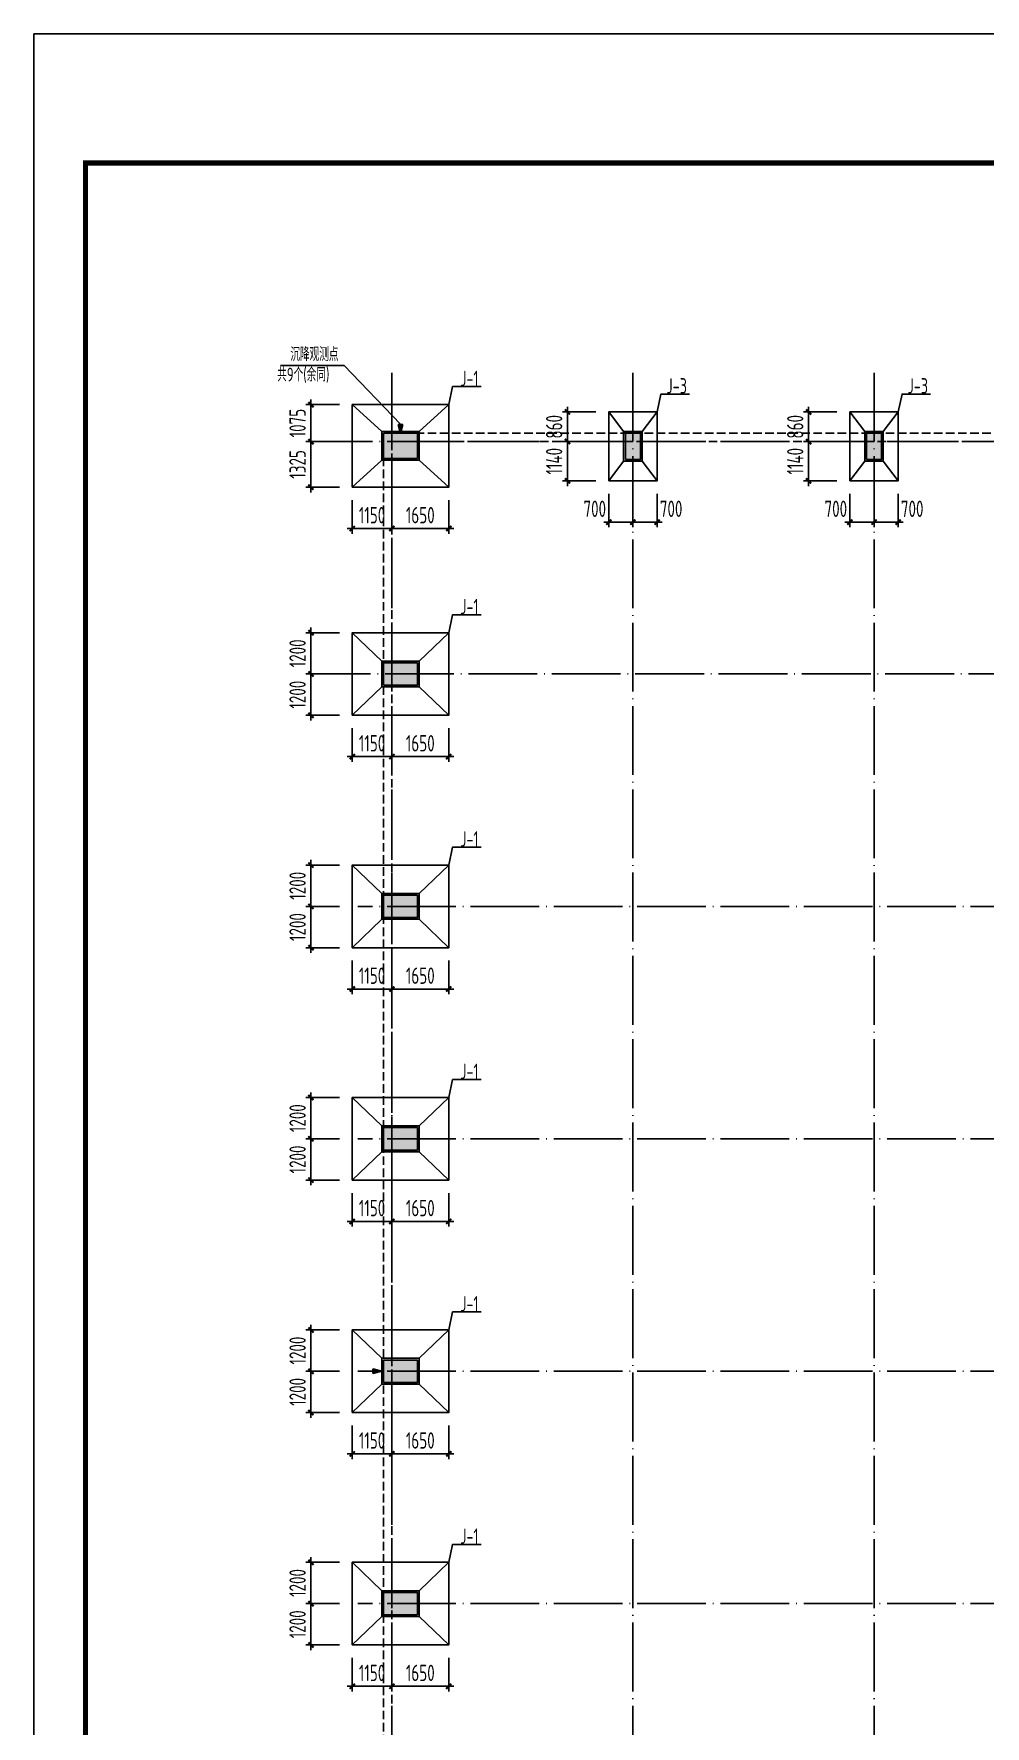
# Model space of a CAD drawing. Extents: x 2072855 to 2883818, y 17306032 to 17674225.
# Drawn here: x 2118888 to 2146511, y 17535996 to 17585146 of the extents above; entities that cross this region are included whole.
import ezdxf
from ezdxf.enums import TextEntityAlignment as Align

# ---------------------------------------------------------------- set-up
doc = ezdxf.new("R2010")
doc.units = 0
doc.header["$LTSCALE"] = 1000
doc.header["$MEASUREMENT"] = 0
for name, pattern in [('94', [0]), ('DASH', [0.35, 0.25, -0.1]), ('DOTE', [2.42, 2, -0.2, 0.02, -0.2])]:
    doc.linetypes.add(name, pattern=pattern)
doc.layers.get('Defpoints').update_dxf_attribs({"color": 250})
for name, color, linetype in [('1', 7, 'Continuous'), ('3', 3, 'Continuous'), ('3T_WOOD', 21, 'Continuous'), ('COLU', 253, 'Continuous'), ('COLU_DIM', 3, 'Continuous'), ('COLU_HATCH', 251, 'Continuous'), ('dim', 7, 'Continuous'), ('DOTE', 1, 'DOTE'), ('PUB_TEXT', 7, 'Continuous'), ('S_SURFACE', 6, 'Continuous'), ('THIN', 7, 'Continuous'), ('TK', 4, 'Continuous'), ('搅拌桩', 136, 'Continuous')]:
    doc.layers.add(name, color=color, linetype=linetype)
doc.styles.add('TSSD_Dimension', font='Tssdeng.shx', dxfattribs={"width": 0.7, "bigfont": 'hztxt.shx'})
doc.styles.add('TSSD_REIN', font='tssdeng.shx', dxfattribs={"width": 0.7, "bigfont": 'tssdchn.shx'})
doc.dimstyles.new('TSSD_150_150', dxfattribs={"dimtxt": 475, "dimasz": 150, "dimexe": 150, "dimexo": 375, "dimgap": 150, "dimtad": 1, "dimdec": 0, "dimzin": 0, "dimdsep": 46, "dimtxsty": 'TSSD_Dimension', "dimblk": 'ARCHTICK', "dimcen": 0, "dimdle": 150, "dimclrt": 7, "dimadec": 0, "dimazin": 0, "dimtfac": 1, "dimtdec": 0, "dimtix": 1, "dimtmove": 2, "dimatfit": 3, "dimfxl": 0, "dimtolj": 1, "dimtzin": 0, "dimarcsym": 0})

# ---------------------------------------------------------------- blocks, each defined once
blk = doc.blocks.new('_ArchTick')
at = {"color": 0, "linetype": 'ByBlock', "const_width": 0.4}
blk.add_lwpolyline([(-0.5, -0.5), (0.5, 0.5)], dxfattribs=at)
blk = doc.blocks.new('*D482')
at = {"layer": 'COLU_DIM', "color": 0, "lineweight": -2}
for p, q in [((2129284, 17571604), (2129284, 17570629)), ((2130934, 17571604), (2130934, 17570629)), ((2131084, 17570779), (2129134, 17570779))]:
    blk.add_line(p, q, dxfattribs=at)
at = {"layer": 'Defpoints', "color": 0}
for p in [(2129284, 17571979), (2130934, 17571979), (2129284, 17570779)]:
    blk.add_point(p, dxfattribs=at)
at = {"layer": 'COLU_DIM', "color": 0, "lineweight": -2, "xscale": 150, "yscale": 150, "zscale": 150, "rotation": 180}
blk.add_blockref('_ArchTick', (2129284, 17570779), dxfattribs=at)
at = {"layer": 'COLU_DIM', "color": 0, "lineweight": -2, "xscale": 150, "yscale": 150, "zscale": 150}
blk.add_blockref('_ArchTick', (2130934, 17570779), dxfattribs=at)
at = {"layer": 'COLU_DIM', "color": 7, "insert": (2130109, 17571167), "char_height": 475, "attachment_point": 5, "style": 'TSSD_Dimension'}
blk.add_mtext('\\A1;1650', dxfattribs=at)
blk = doc.blocks.new('*D483')
at = {"layer": 'COLU_DIM', "color": 0, "lineweight": -2}
for p, q in [((2128134, 17571604), (2128134, 17570629)), ((2129284, 17571604), (2129284, 17570629)), ((2128134, 17570779), (2127984, 17570779)), ((2129284, 17570779), (2128134, 17570779)), ((2129284, 17570779), (2129434, 17570779))]:
    blk.add_line(p, q, dxfattribs=at)
at = {"layer": 'Defpoints', "color": 0}
for p in [(2128134, 17571979), (2129284, 17571979), (2128134, 17570779)]:
    blk.add_point(p, dxfattribs=at)
at = {"layer": 'COLU_DIM', "color": 0, "lineweight": -2, "xscale": 150, "yscale": 150, "zscale": 150}
blk.add_blockref('_ArchTick', (2128134, 17570779), dxfattribs=at)
at = {"layer": 'COLU_DIM', "color": 0, "lineweight": -2, "xscale": 150, "yscale": 150, "zscale": 150, "rotation": 180}
blk.add_blockref('_ArchTick', (2129284, 17570779), dxfattribs=at)
at = {"layer": 'COLU_DIM', "color": 7, "insert": (2128709, 17571167), "char_height": 475, "attachment_point": 5, "style": 'TSSD_Dimension'}
blk.add_mtext('\\A1;1150', dxfattribs=at)
blk = doc.blocks.new('*D484')
at = {"layer": 'COLU_DIM', "color": 0, "lineweight": -2}
for p, q in [((2126934, 17571829), (2126934, 17573454)), ((2127759, 17573304), (2126784, 17573304)), ((2127759, 17571979), (2126784, 17571979))]:
    blk.add_line(p, q, dxfattribs=at)
at = {"layer": 'Defpoints', "color": 0}
for p in [(2126934, 17573304), (2128134, 17573304), (2128134, 17571979)]:
    blk.add_point(p, dxfattribs=at)
at = {"layer": 'COLU_DIM', "color": 0, "lineweight": -2, "xscale": 150, "yscale": 150, "zscale": 150}
for p, rotation in [((2126934, 17573304), 90), ((2126934, 17571979), 270)]:
    blk.add_blockref('_ArchTick', p, dxfattribs=dict(at, rotation=rotation))
at = {"layer": 'COLU_DIM', "color": 7, "insert": (2126546, 17572642), "char_height": 475, "attachment_point": 5, "rotation": 90, "style": 'TSSD_Dimension'}
blk.add_mtext('\\A1;1325', dxfattribs=at)
blk = doc.blocks.new('*D485')
at = {"layer": 'COLU_DIM', "color": 0, "lineweight": -2}
for p, q in [((2127759, 17574379), (2126784, 17574379)), ((2126934, 17574379), (2126934, 17574529)), ((2126934, 17573304), (2126934, 17574379)), ((2127759, 17573304), (2126784, 17573304)), ((2126934, 17573304), (2126934, 17573154))]:
    blk.add_line(p, q, dxfattribs=at)
at = {"layer": 'Defpoints', "color": 0}
for p in [(2126934, 17574379), (2128134, 17574379), (2128134, 17573304)]:
    blk.add_point(p, dxfattribs=at)
at = {"layer": 'COLU_DIM', "color": 0, "lineweight": -2, "xscale": 150, "yscale": 150, "zscale": 150}
for p, rotation in [((2126934, 17574379), 270), ((2126934, 17573304), 90)]:
    blk.add_blockref('_ArchTick', p, dxfattribs=dict(at, rotation=rotation))
at = {"layer": 'COLU_DIM', "color": 7, "insert": (2126546, 17573842), "char_height": 475, "attachment_point": 5, "rotation": 90, "style": 'TSSD_Dimension'}
blk.add_mtext('\\A1;1075', dxfattribs=at)
blk = doc.blocks.new('*D486')
at = {"layer": 'COLU_DIM', "color": 0, "lineweight": -2}
for p, q in [((2129284, 17564979), (2129284, 17564004)), ((2130934, 17564979), (2130934, 17564004)), ((2131084, 17564154), (2129134, 17564154))]:
    blk.add_line(p, q, dxfattribs=at)
at = {"layer": 'Defpoints', "color": 0}
for p in [(2129284, 17565354), (2130934, 17565354), (2129284, 17564154)]:
    blk.add_point(p, dxfattribs=at)
at = {"layer": 'COLU_DIM', "color": 0, "lineweight": -2, "xscale": 150, "yscale": 150, "zscale": 150, "rotation": 180}
blk.add_blockref('_ArchTick', (2129284, 17564154), dxfattribs=at)
at = {"layer": 'COLU_DIM', "color": 0, "lineweight": -2, "xscale": 150, "yscale": 150, "zscale": 150}
blk.add_blockref('_ArchTick', (2130934, 17564154), dxfattribs=at)
at = {"layer": 'COLU_DIM', "color": 7, "insert": (2130109, 17564542), "char_height": 475, "attachment_point": 5, "style": 'TSSD_Dimension'}
blk.add_mtext('\\A1;1650', dxfattribs=at)
blk = doc.blocks.new('*D487')
at = {"layer": 'COLU_DIM', "color": 0, "lineweight": -2}
for p, q in [((2128134, 17564979), (2128134, 17564004)), ((2129284, 17564979), (2129284, 17564004)), ((2128134, 17564154), (2127984, 17564154)), ((2129284, 17564154), (2128134, 17564154)), ((2129284, 17564154), (2129434, 17564154))]:
    blk.add_line(p, q, dxfattribs=at)
at = {"layer": 'Defpoints', "color": 0}
for p in [(2128134, 17565354), (2129284, 17565354), (2128134, 17564154)]:
    blk.add_point(p, dxfattribs=at)
at = {"layer": 'COLU_DIM', "color": 0, "lineweight": -2, "xscale": 150, "yscale": 150, "zscale": 150}
blk.add_blockref('_ArchTick', (2128134, 17564154), dxfattribs=at)
at = {"layer": 'COLU_DIM', "color": 0, "lineweight": -2, "xscale": 150, "yscale": 150, "zscale": 150, "rotation": 180}
blk.add_blockref('_ArchTick', (2129284, 17564154), dxfattribs=at)
at = {"layer": 'COLU_DIM', "color": 7, "insert": (2128709, 17564542), "char_height": 475, "attachment_point": 5, "style": 'TSSD_Dimension'}
blk.add_mtext('\\A1;1150', dxfattribs=at)
blk = doc.blocks.new('*D488')
at = {"layer": 'COLU_DIM', "color": 0, "lineweight": -2}
for p, q in [((2127759, 17566554), (2126784, 17566554)), ((2126934, 17565204), (2126934, 17566704)), ((2127759, 17565354), (2126784, 17565354))]:
    blk.add_line(p, q, dxfattribs=at)
at = {"layer": 'Defpoints', "color": 0}
for p in [(2126934, 17566554), (2128134, 17566554), (2128134, 17565354)]:
    blk.add_point(p, dxfattribs=at)
at = {"layer": 'COLU_DIM', "color": 0, "lineweight": -2, "xscale": 150, "yscale": 150, "zscale": 150}
for p, rotation in [((2126934, 17566554), 90), ((2126934, 17565354), 270)]:
    blk.add_blockref('_ArchTick', p, dxfattribs=dict(at, rotation=rotation))
at = {"layer": 'COLU_DIM', "color": 7, "insert": (2126546, 17565954), "char_height": 475, "attachment_point": 5, "rotation": 90, "style": 'TSSD_Dimension'}
blk.add_mtext('\\A1;1200', dxfattribs=at)
blk = doc.blocks.new('*D489')
at = {"layer": 'COLU_DIM', "color": 0, "lineweight": -2}
for p, q in [((2127759, 17567754), (2126784, 17567754)), ((2126934, 17566404), (2126934, 17567904)), ((2127759, 17566554), (2126784, 17566554))]:
    blk.add_line(p, q, dxfattribs=at)
at = {"layer": 'Defpoints', "color": 0}
for p in [(2126934, 17567754), (2128134, 17567754), (2128134, 17566554)]:
    blk.add_point(p, dxfattribs=at)
at = {"layer": 'COLU_DIM', "color": 0, "lineweight": -2, "xscale": 150, "yscale": 150, "zscale": 150}
for p, rotation in [((2126934, 17567754), 90), ((2126934, 17566554), 270)]:
    blk.add_blockref('_ArchTick', p, dxfattribs=dict(at, rotation=rotation))
at = {"layer": 'COLU_DIM', "color": 7, "insert": (2126546, 17567154), "char_height": 475, "attachment_point": 5, "rotation": 90, "style": 'TSSD_Dimension'}
blk.add_mtext('\\A1;1200', dxfattribs=at)
blk = doc.blocks.new('*D490')
at = {"layer": 'COLU_DIM', "color": 0, "lineweight": -2}
for p, q in [((2136284, 17571789), (2136284, 17570814)), ((2136984, 17571789), (2136984, 17570814)), ((2137134, 17570964), (2136134, 17570964))]:
    blk.add_line(p, q, dxfattribs=at)
at = {"layer": 'Defpoints', "color": 0}
for p in [(2136284, 17572164), (2136984, 17572164), (2136284, 17570964)]:
    blk.add_point(p, dxfattribs=at)
at = {"layer": 'COLU_DIM', "color": 0, "lineweight": -2, "xscale": 150, "yscale": 150, "zscale": 150, "rotation": 180}
blk.add_blockref('_ArchTick', (2136284, 17570964), dxfattribs=at)
at = {"layer": 'COLU_DIM', "color": 0, "lineweight": -2, "xscale": 150, "yscale": 150, "zscale": 150}
blk.add_blockref('_ArchTick', (2136984, 17570964), dxfattribs=at)
at = {"layer": 'COLU_DIM', "color": 7, "insert": (2137392, 17571352), "char_height": 475, "attachment_point": 5, "style": 'TSSD_Dimension'}
blk.add_mtext('\\A1;700', dxfattribs=at)
blk = doc.blocks.new('*D491')
at = {"layer": 'COLU_DIM', "color": 0, "lineweight": -2}
for p, q in [((2135584, 17571789), (2135584, 17570814)), ((2136284, 17571789), (2136284, 17570814)), ((2136434, 17570964), (2135434, 17570964))]:
    blk.add_line(p, q, dxfattribs=at)
at = {"layer": 'Defpoints', "color": 0}
for p in [(2135584, 17572164), (2136284, 17572164), (2135584, 17570964)]:
    blk.add_point(p, dxfattribs=at)
at = {"layer": 'COLU_DIM', "color": 0, "lineweight": -2, "xscale": 150, "yscale": 150, "zscale": 150, "rotation": 180}
blk.add_blockref('_ArchTick', (2135584, 17570964), dxfattribs=at)
at = {"layer": 'COLU_DIM', "color": 0, "lineweight": -2, "xscale": 150, "yscale": 150, "zscale": 150}
blk.add_blockref('_ArchTick', (2136284, 17570964), dxfattribs=at)
at = {"layer": 'COLU_DIM', "color": 7, "insert": (2135175, 17571352), "char_height": 475, "attachment_point": 5, "style": 'TSSD_Dimension'}
blk.add_mtext('\\A1;700', dxfattribs=at)
blk = doc.blocks.new('*D492')
at = {"layer": 'COLU_DIM', "color": 0, "lineweight": -2}
for p, q in [((2134384, 17573304), (2134384, 17573454)), ((2135209, 17573304), (2134234, 17573304)), ((2134384, 17572164), (2134384, 17573304)), ((2135209, 17572164), (2134234, 17572164)), ((2134384, 17572164), (2134384, 17572014))]:
    blk.add_line(p, q, dxfattribs=at)
at = {"layer": 'Defpoints', "color": 0}
for p in [(2134384, 17573304), (2135584, 17573304), (2135584, 17572164)]:
    blk.add_point(p, dxfattribs=at)
at = {"layer": 'COLU_DIM', "color": 0, "lineweight": -2, "xscale": 150, "yscale": 150, "zscale": 150}
for p, rotation in [((2134384, 17573304), 270), ((2134384, 17572164), 90)]:
    blk.add_blockref('_ArchTick', p, dxfattribs=dict(at, rotation=rotation))
at = {"layer": 'COLU_DIM', "color": 7, "insert": (2133996, 17572734), "char_height": 475, "attachment_point": 5, "rotation": 90, "style": 'TSSD_Dimension'}
blk.add_mtext('\\A1;1140', dxfattribs=at)
blk = doc.blocks.new('*D493')
at = {"layer": 'COLU_DIM', "color": 0, "lineweight": -2}
for p, q in [((2135209, 17574164), (2134234, 17574164)), ((2134384, 17574164), (2134384, 17574314)), ((2134384, 17573304), (2134384, 17574164)), ((2135209, 17573304), (2134234, 17573304)), ((2134384, 17573304), (2134384, 17573154))]:
    blk.add_line(p, q, dxfattribs=at)
at = {"layer": 'Defpoints', "color": 0}
for p in [(2134384, 17574164), (2135584, 17574164), (2135584, 17573304)]:
    blk.add_point(p, dxfattribs=at)
at = {"layer": 'COLU_DIM', "color": 0, "lineweight": -2, "xscale": 150, "yscale": 150, "zscale": 150}
for p, rotation in [((2134384, 17574164), 270), ((2134384, 17573304), 90)]:
    blk.add_blockref('_ArchTick', p, dxfattribs=dict(at, rotation=rotation))
at = {"layer": 'COLU_DIM', "color": 7, "insert": (2133996, 17573734), "char_height": 475, "attachment_point": 5, "rotation": 90, "style": 'TSSD_Dimension'}
blk.add_mtext('\\A1;860', dxfattribs=at)
blk = doc.blocks.new('*D494')
at = {"layer": 'COLU_DIM', "color": 0, "lineweight": -2}
for p, q in [((2143284, 17571789), (2143284, 17570814)), ((2143984, 17571789), (2143984, 17570814)), ((2144134, 17570964), (2143134, 17570964))]:
    blk.add_line(p, q, dxfattribs=at)
at = {"layer": 'Defpoints', "color": 0}
for p in [(2143284, 17572164), (2143984, 17572164), (2143284, 17570964)]:
    blk.add_point(p, dxfattribs=at)
at = {"layer": 'COLU_DIM', "color": 0, "lineweight": -2, "xscale": 150, "yscale": 150, "zscale": 150, "rotation": 180}
blk.add_blockref('_ArchTick', (2143284, 17570964), dxfattribs=at)
at = {"layer": 'COLU_DIM', "color": 0, "lineweight": -2, "xscale": 150, "yscale": 150, "zscale": 150}
blk.add_blockref('_ArchTick', (2143984, 17570964), dxfattribs=at)
at = {"layer": 'COLU_DIM', "color": 7, "insert": (2144392, 17571352), "char_height": 475, "attachment_point": 5, "style": 'TSSD_Dimension'}
blk.add_mtext('\\A1;700', dxfattribs=at)
blk = doc.blocks.new('*D495')
at = {"layer": 'COLU_DIM', "color": 0, "lineweight": -2}
for p, q in [((2142584, 17571789), (2142584, 17570814)), ((2143284, 17571789), (2143284, 17570814)), ((2143434, 17570964), (2142434, 17570964))]:
    blk.add_line(p, q, dxfattribs=at)
at = {"layer": 'Defpoints', "color": 0}
for p in [(2142584, 17572164), (2143284, 17572164), (2142584, 17570964)]:
    blk.add_point(p, dxfattribs=at)
at = {"layer": 'COLU_DIM', "color": 0, "lineweight": -2, "xscale": 150, "yscale": 150, "zscale": 150, "rotation": 180}
blk.add_blockref('_ArchTick', (2142584, 17570964), dxfattribs=at)
at = {"layer": 'COLU_DIM', "color": 0, "lineweight": -2, "xscale": 150, "yscale": 150, "zscale": 150}
blk.add_blockref('_ArchTick', (2143284, 17570964), dxfattribs=at)
at = {"layer": 'COLU_DIM', "color": 7, "insert": (2142175, 17571352), "char_height": 475, "attachment_point": 5, "style": 'TSSD_Dimension'}
blk.add_mtext('\\A1;700', dxfattribs=at)
blk = doc.blocks.new('*D496')
at = {"layer": 'COLU_DIM', "color": 0, "lineweight": -2}
for p, q in [((2141384, 17573304), (2141384, 17573454)), ((2142209, 17573304), (2141234, 17573304)), ((2141384, 17572164), (2141384, 17573304)), ((2142209, 17572164), (2141234, 17572164)), ((2141384, 17572164), (2141384, 17572014))]:
    blk.add_line(p, q, dxfattribs=at)
at = {"layer": 'Defpoints', "color": 0}
for p in [(2141384, 17573304), (2142584, 17573304), (2142584, 17572164)]:
    blk.add_point(p, dxfattribs=at)
at = {"layer": 'COLU_DIM', "color": 0, "lineweight": -2, "xscale": 150, "yscale": 150, "zscale": 150}
for p, rotation in [((2141384, 17573304), 270), ((2141384, 17572164), 90)]:
    blk.add_blockref('_ArchTick', p, dxfattribs=dict(at, rotation=rotation))
at = {"layer": 'COLU_DIM', "color": 7, "insert": (2140996, 17572734), "char_height": 475, "attachment_point": 5, "rotation": 90, "style": 'TSSD_Dimension'}
blk.add_mtext('\\A1;1140', dxfattribs=at)
blk = doc.blocks.new('*D497')
at = {"layer": 'COLU_DIM', "color": 0, "lineweight": -2}
for p, q in [((2142209, 17574164), (2141234, 17574164)), ((2141384, 17574164), (2141384, 17574314)), ((2141384, 17573304), (2141384, 17574164)), ((2142209, 17573304), (2141234, 17573304)), ((2141384, 17573304), (2141384, 17573154))]:
    blk.add_line(p, q, dxfattribs=at)
at = {"layer": 'Defpoints', "color": 0}
for p in [(2141384, 17574164), (2142584, 17574164), (2142584, 17573304)]:
    blk.add_point(p, dxfattribs=at)
at = {"layer": 'COLU_DIM', "color": 0, "lineweight": -2, "xscale": 150, "yscale": 150, "zscale": 150}
for p, rotation in [((2141384, 17574164), 270), ((2141384, 17573304), 90)]:
    blk.add_blockref('_ArchTick', p, dxfattribs=dict(at, rotation=rotation))
at = {"layer": 'COLU_DIM', "color": 7, "insert": (2140996, 17573734), "char_height": 475, "attachment_point": 5, "rotation": 90, "style": 'TSSD_Dimension'}
blk.add_mtext('\\A1;860', dxfattribs=at)
blk = doc.blocks.new('*D522')
at = {"layer": 'COLU_DIM', "color": 0, "lineweight": -2}
for p, q in [((2129284, 17558229), (2129284, 17557254)), ((2130934, 17558229), (2130934, 17557254)), ((2131084, 17557404), (2129134, 17557404))]:
    blk.add_line(p, q, dxfattribs=at)
at = {"layer": 'Defpoints', "color": 0}
for p in [(2129284, 17558604), (2130934, 17558604), (2129284, 17557404)]:
    blk.add_point(p, dxfattribs=at)
at = {"layer": 'COLU_DIM', "color": 0, "lineweight": -2, "xscale": 150, "yscale": 150, "zscale": 150, "rotation": 180}
blk.add_blockref('_ArchTick', (2129284, 17557404), dxfattribs=at)
at = {"layer": 'COLU_DIM', "color": 0, "lineweight": -2, "xscale": 150, "yscale": 150, "zscale": 150}
blk.add_blockref('_ArchTick', (2130934, 17557404), dxfattribs=at)
at = {"layer": 'COLU_DIM', "color": 7, "insert": (2130109, 17557792), "char_height": 475, "attachment_point": 5, "style": 'TSSD_Dimension'}
blk.add_mtext('\\A1;1650', dxfattribs=at)
blk = doc.blocks.new('*D523')
at = {"layer": 'COLU_DIM', "color": 0, "lineweight": -2}
for p, q in [((2128134, 17558229), (2128134, 17557254)), ((2129284, 17558229), (2129284, 17557254)), ((2128134, 17557404), (2127984, 17557404)), ((2129284, 17557404), (2128134, 17557404)), ((2129284, 17557404), (2129434, 17557404))]:
    blk.add_line(p, q, dxfattribs=at)
at = {"layer": 'Defpoints', "color": 0}
for p in [(2128134, 17558604), (2129284, 17558604), (2128134, 17557404)]:
    blk.add_point(p, dxfattribs=at)
at = {"layer": 'COLU_DIM', "color": 0, "lineweight": -2, "xscale": 150, "yscale": 150, "zscale": 150}
blk.add_blockref('_ArchTick', (2128134, 17557404), dxfattribs=at)
at = {"layer": 'COLU_DIM', "color": 0, "lineweight": -2, "xscale": 150, "yscale": 150, "zscale": 150, "rotation": 180}
blk.add_blockref('_ArchTick', (2129284, 17557404), dxfattribs=at)
at = {"layer": 'COLU_DIM', "color": 7, "insert": (2128709, 17557792), "char_height": 475, "attachment_point": 5, "style": 'TSSD_Dimension'}
blk.add_mtext('\\A1;1150', dxfattribs=at)
blk = doc.blocks.new('*D532')
at = {"layer": 'COLU_DIM', "color": 0, "lineweight": -2}
for p, q in [((2127759, 17559804), (2126784, 17559804)), ((2126934, 17558454), (2126934, 17559954)), ((2127759, 17558604), (2126784, 17558604))]:
    blk.add_line(p, q, dxfattribs=at)
at = {"layer": 'Defpoints', "color": 0}
for p in [(2126934, 17559804), (2128134, 17559804), (2128134, 17558604)]:
    blk.add_point(p, dxfattribs=at)
at = {"layer": 'COLU_DIM', "color": 0, "lineweight": -2, "xscale": 150, "yscale": 150, "zscale": 150}
for p, rotation in [((2126934, 17559804), 90), ((2126934, 17558604), 270)]:
    blk.add_blockref('_ArchTick', p, dxfattribs=dict(at, rotation=rotation))
at = {"layer": 'COLU_DIM', "color": 7, "insert": (2126546, 17559204), "char_height": 475, "attachment_point": 5, "rotation": 90, "style": 'TSSD_Dimension'}
blk.add_mtext('\\A1;1200', dxfattribs=at)
blk = doc.blocks.new('*D533')
at = {"layer": 'COLU_DIM', "color": 0, "lineweight": -2}
for p, q in [((2126934, 17559654), (2126934, 17561154)), ((2127759, 17561004), (2126784, 17561004)), ((2127759, 17559804), (2126784, 17559804))]:
    blk.add_line(p, q, dxfattribs=at)
at = {"layer": 'Defpoints', "color": 0}
for p in [(2126934, 17561004), (2128134, 17561004), (2128134, 17559804)]:
    blk.add_point(p, dxfattribs=at)
at = {"layer": 'COLU_DIM', "color": 0, "lineweight": -2, "xscale": 150, "yscale": 150, "zscale": 150}
for p, rotation in [((2126934, 17561004), 90), ((2126934, 17559804), 270)]:
    blk.add_blockref('_ArchTick', p, dxfattribs=dict(at, rotation=rotation))
at = {"layer": 'COLU_DIM', "color": 7, "insert": (2126546, 17560404), "char_height": 475, "attachment_point": 5, "rotation": 90, "style": 'TSSD_Dimension'}
blk.add_mtext('\\A1;1200', dxfattribs=at)
blk = doc.blocks.new('*D534')
at = {"layer": 'COLU_DIM', "color": 0, "lineweight": -2}
for p, q in [((2129284, 17551479), (2129284, 17550504)), ((2130934, 17551479), (2130934, 17550504)), ((2131084, 17550654), (2129134, 17550654))]:
    blk.add_line(p, q, dxfattribs=at)
at = {"layer": 'Defpoints', "color": 0}
for p in [(2129284, 17551854), (2130934, 17551854), (2129284, 17550654)]:
    blk.add_point(p, dxfattribs=at)
at = {"layer": 'COLU_DIM', "color": 0, "lineweight": -2, "xscale": 150, "yscale": 150, "zscale": 150, "rotation": 180}
blk.add_blockref('_ArchTick', (2129284, 17550654), dxfattribs=at)
at = {"layer": 'COLU_DIM', "color": 0, "lineweight": -2, "xscale": 150, "yscale": 150, "zscale": 150}
blk.add_blockref('_ArchTick', (2130934, 17550654), dxfattribs=at)
at = {"layer": 'COLU_DIM', "color": 7, "insert": (2130109, 17551042), "char_height": 475, "attachment_point": 5, "style": 'TSSD_Dimension'}
blk.add_mtext('\\A1;1650', dxfattribs=at)
blk = doc.blocks.new('*D535')
at = {"layer": 'COLU_DIM', "color": 0, "lineweight": -2}
for p, q in [((2128134, 17551479), (2128134, 17550504)), ((2129284, 17551479), (2129284, 17550504)), ((2128134, 17550654), (2127984, 17550654)), ((2129284, 17550654), (2128134, 17550654)), ((2129284, 17550654), (2129434, 17550654))]:
    blk.add_line(p, q, dxfattribs=at)
at = {"layer": 'Defpoints', "color": 0}
for p in [(2128134, 17551854), (2129284, 17551854), (2128134, 17550654)]:
    blk.add_point(p, dxfattribs=at)
at = {"layer": 'COLU_DIM', "color": 0, "lineweight": -2, "xscale": 150, "yscale": 150, "zscale": 150}
blk.add_blockref('_ArchTick', (2128134, 17550654), dxfattribs=at)
at = {"layer": 'COLU_DIM', "color": 0, "lineweight": -2, "xscale": 150, "yscale": 150, "zscale": 150, "rotation": 180}
blk.add_blockref('_ArchTick', (2129284, 17550654), dxfattribs=at)
at = {"layer": 'COLU_DIM', "color": 7, "insert": (2128709, 17551042), "char_height": 475, "attachment_point": 5, "style": 'TSSD_Dimension'}
blk.add_mtext('\\A1;1150', dxfattribs=at)
blk = doc.blocks.new('*D544')
at = {"layer": 'COLU_DIM', "color": 0, "lineweight": -2}
for p, q in [((2127759, 17553054), (2126784, 17553054)), ((2126934, 17551704), (2126934, 17553204)), ((2127759, 17551854), (2126784, 17551854))]:
    blk.add_line(p, q, dxfattribs=at)
at = {"layer": 'Defpoints', "color": 0}
for p in [(2126934, 17553054), (2128134, 17553054), (2128134, 17551854)]:
    blk.add_point(p, dxfattribs=at)
at = {"layer": 'COLU_DIM', "color": 0, "lineweight": -2, "xscale": 150, "yscale": 150, "zscale": 150}
for p, rotation in [((2126934, 17553054), 90), ((2126934, 17551854), 270)]:
    blk.add_blockref('_ArchTick', p, dxfattribs=dict(at, rotation=rotation))
at = {"layer": 'COLU_DIM', "color": 7, "insert": (2126546, 17552454), "char_height": 475, "attachment_point": 5, "rotation": 90, "style": 'TSSD_Dimension'}
blk.add_mtext('\\A1;1200', dxfattribs=at)
blk = doc.blocks.new('*D545')
at = {"layer": 'COLU_DIM', "color": 0, "lineweight": -2}
for p, q in [((2127759, 17554254), (2126784, 17554254)), ((2126934, 17552904), (2126934, 17554404)), ((2127759, 17553054), (2126784, 17553054))]:
    blk.add_line(p, q, dxfattribs=at)
at = {"layer": 'Defpoints', "color": 0}
for p in [(2126934, 17554254), (2128134, 17554254), (2128134, 17553054)]:
    blk.add_point(p, dxfattribs=at)
at = {"layer": 'COLU_DIM', "color": 0, "lineweight": -2, "xscale": 150, "yscale": 150, "zscale": 150}
for p, rotation in [((2126934, 17554254), 90), ((2126934, 17553054), 270)]:
    blk.add_blockref('_ArchTick', p, dxfattribs=dict(at, rotation=rotation))
at = {"layer": 'COLU_DIM', "color": 7, "insert": (2126546, 17553654), "char_height": 475, "attachment_point": 5, "rotation": 90, "style": 'TSSD_Dimension'}
blk.add_mtext('\\A1;1200', dxfattribs=at)
blk = doc.blocks.new('*D546')
at = {"layer": 'COLU_DIM', "color": 0, "lineweight": -2}
for p, q in [((2129284, 17544729), (2129284, 17543754)), ((2130934, 17544729), (2130934, 17543754)), ((2131084, 17543904), (2129134, 17543904))]:
    blk.add_line(p, q, dxfattribs=at)
at = {"layer": 'Defpoints', "color": 0}
for p in [(2129284, 17545104), (2130934, 17545104), (2129284, 17543904)]:
    blk.add_point(p, dxfattribs=at)
at = {"layer": 'COLU_DIM', "color": 0, "lineweight": -2, "xscale": 150, "yscale": 150, "zscale": 150, "rotation": 180}
blk.add_blockref('_ArchTick', (2129284, 17543904), dxfattribs=at)
at = {"layer": 'COLU_DIM', "color": 0, "lineweight": -2, "xscale": 150, "yscale": 150, "zscale": 150}
blk.add_blockref('_ArchTick', (2130934, 17543904), dxfattribs=at)
at = {"layer": 'COLU_DIM', "color": 7, "insert": (2130109, 17544292), "char_height": 475, "attachment_point": 5, "style": 'TSSD_Dimension'}
blk.add_mtext('\\A1;1650', dxfattribs=at)
blk = doc.blocks.new('*D547')
at = {"layer": 'COLU_DIM', "color": 0, "lineweight": -2}
for p, q in [((2128134, 17544729), (2128134, 17543754)), ((2129284, 17544729), (2129284, 17543754)), ((2128134, 17543904), (2127984, 17543904)), ((2129284, 17543904), (2128134, 17543904)), ((2129284, 17543904), (2129434, 17543904))]:
    blk.add_line(p, q, dxfattribs=at)
at = {"layer": 'Defpoints', "color": 0}
for p in [(2128134, 17545104), (2129284, 17545104), (2128134, 17543904)]:
    blk.add_point(p, dxfattribs=at)
at = {"layer": 'COLU_DIM', "color": 0, "lineweight": -2, "xscale": 150, "yscale": 150, "zscale": 150}
blk.add_blockref('_ArchTick', (2128134, 17543904), dxfattribs=at)
at = {"layer": 'COLU_DIM', "color": 0, "lineweight": -2, "xscale": 150, "yscale": 150, "zscale": 150, "rotation": 180}
blk.add_blockref('_ArchTick', (2129284, 17543904), dxfattribs=at)
at = {"layer": 'COLU_DIM', "color": 7, "insert": (2128709, 17544292), "char_height": 475, "attachment_point": 5, "style": 'TSSD_Dimension'}
blk.add_mtext('\\A1;1150', dxfattribs=at)
blk = doc.blocks.new('*D556')
at = {"layer": 'COLU_DIM', "color": 0, "lineweight": -2}
for p, q in [((2126934, 17544954), (2126934, 17546454)), ((2127759, 17546304), (2126784, 17546304)), ((2127759, 17545104), (2126784, 17545104))]:
    blk.add_line(p, q, dxfattribs=at)
at = {"layer": 'Defpoints', "color": 0}
for p in [(2126934, 17546304), (2128134, 17546304), (2128134, 17545104)]:
    blk.add_point(p, dxfattribs=at)
at = {"layer": 'COLU_DIM', "color": 0, "lineweight": -2, "xscale": 150, "yscale": 150, "zscale": 150}
for p, rotation in [((2126934, 17546304), 90), ((2126934, 17545104), 270)]:
    blk.add_blockref('_ArchTick', p, dxfattribs=dict(at, rotation=rotation))
at = {"layer": 'COLU_DIM', "color": 7, "insert": (2126546, 17545704), "char_height": 475, "attachment_point": 5, "rotation": 90, "style": 'TSSD_Dimension'}
blk.add_mtext('\\A1;1200', dxfattribs=at)
blk = doc.blocks.new('*D557')
at = {"layer": 'COLU_DIM', "color": 0, "lineweight": -2}
for p, q in [((2127759, 17547504), (2126784, 17547504)), ((2126934, 17546154), (2126934, 17547654)), ((2127759, 17546304), (2126784, 17546304))]:
    blk.add_line(p, q, dxfattribs=at)
at = {"layer": 'Defpoints', "color": 0}
for p in [(2126934, 17547504), (2128134, 17547504), (2128134, 17546304)]:
    blk.add_point(p, dxfattribs=at)
at = {"layer": 'COLU_DIM', "color": 0, "lineweight": -2, "xscale": 150, "yscale": 150, "zscale": 150}
for p, rotation in [((2126934, 17547504), 90), ((2126934, 17546304), 270)]:
    blk.add_blockref('_ArchTick', p, dxfattribs=dict(at, rotation=rotation))
at = {"layer": 'COLU_DIM', "color": 7, "insert": (2126546, 17546904), "char_height": 475, "attachment_point": 5, "rotation": 90, "style": 'TSSD_Dimension'}
blk.add_mtext('\\A1;1200', dxfattribs=at)
blk = doc.blocks.new('*D558')
at = {"layer": 'COLU_DIM', "color": 0, "lineweight": -2}
for p, q in [((2129284, 17537979), (2129284, 17537004)), ((2130934, 17537979), (2130934, 17537004)), ((2131084, 17537154), (2129134, 17537154))]:
    blk.add_line(p, q, dxfattribs=at)
at = {"layer": 'Defpoints', "color": 0}
for p in [(2129284, 17538354), (2130934, 17538354), (2129284, 17537154)]:
    blk.add_point(p, dxfattribs=at)
at = {"layer": 'COLU_DIM', "color": 0, "lineweight": -2, "xscale": 150, "yscale": 150, "zscale": 150, "rotation": 180}
blk.add_blockref('_ArchTick', (2129284, 17537154), dxfattribs=at)
at = {"layer": 'COLU_DIM', "color": 0, "lineweight": -2, "xscale": 150, "yscale": 150, "zscale": 150}
blk.add_blockref('_ArchTick', (2130934, 17537154), dxfattribs=at)
at = {"layer": 'COLU_DIM', "color": 7, "insert": (2130109, 17537542), "char_height": 475, "attachment_point": 5, "style": 'TSSD_Dimension'}
blk.add_mtext('\\A1;1650', dxfattribs=at)
blk = doc.blocks.new('*D559')
at = {"layer": 'COLU_DIM', "color": 0, "lineweight": -2}
for p, q in [((2128134, 17537979), (2128134, 17537004)), ((2129284, 17537979), (2129284, 17537004)), ((2128134, 17537154), (2127984, 17537154)), ((2129284, 17537154), (2128134, 17537154)), ((2129284, 17537154), (2129434, 17537154))]:
    blk.add_line(p, q, dxfattribs=at)
at = {"layer": 'Defpoints', "color": 0}
for p in [(2128134, 17538354), (2129284, 17538354), (2128134, 17537154)]:
    blk.add_point(p, dxfattribs=at)
at = {"layer": 'COLU_DIM', "color": 0, "lineweight": -2, "xscale": 150, "yscale": 150, "zscale": 150}
blk.add_blockref('_ArchTick', (2128134, 17537154), dxfattribs=at)
at = {"layer": 'COLU_DIM', "color": 0, "lineweight": -2, "xscale": 150, "yscale": 150, "zscale": 150, "rotation": 180}
blk.add_blockref('_ArchTick', (2129284, 17537154), dxfattribs=at)
at = {"layer": 'COLU_DIM', "color": 7, "insert": (2128709, 17537542), "char_height": 475, "attachment_point": 5, "style": 'TSSD_Dimension'}
blk.add_mtext('\\A1;1150', dxfattribs=at)
blk = doc.blocks.new('*D568')
at = {"layer": 'COLU_DIM', "color": 0, "lineweight": -2}
for p, q in [((2127759, 17539554), (2126784, 17539554)), ((2126934, 17538204), (2126934, 17539704)), ((2127759, 17538354), (2126784, 17538354))]:
    blk.add_line(p, q, dxfattribs=at)
at = {"layer": 'Defpoints', "color": 0}
for p in [(2126934, 17539554), (2128134, 17539554), (2128134, 17538354)]:
    blk.add_point(p, dxfattribs=at)
at = {"layer": 'COLU_DIM', "color": 0, "lineweight": -2, "xscale": 150, "yscale": 150, "zscale": 150}
for p, rotation in [((2126934, 17539554), 90), ((2126934, 17538354), 270)]:
    blk.add_blockref('_ArchTick', p, dxfattribs=dict(at, rotation=rotation))
at = {"layer": 'COLU_DIM', "color": 7, "insert": (2126546, 17538954), "char_height": 475, "attachment_point": 5, "rotation": 90, "style": 'TSSD_Dimension'}
blk.add_mtext('\\A1;1200', dxfattribs=at)
blk = doc.blocks.new('*D569')
at = {"layer": 'COLU_DIM', "color": 0, "lineweight": -2}
for p, q in [((2127759, 17540754), (2126784, 17540754)), ((2126934, 17539404), (2126934, 17540904)), ((2127759, 17539554), (2126784, 17539554))]:
    blk.add_line(p, q, dxfattribs=at)
at = {"layer": 'Defpoints', "color": 0}
for p in [(2126934, 17540754), (2128134, 17540754), (2128134, 17539554)]:
    blk.add_point(p, dxfattribs=at)
at = {"layer": 'COLU_DIM', "color": 0, "lineweight": -2, "xscale": 150, "yscale": 150, "zscale": 150}
for p, rotation in [((2126934, 17540754), 90), ((2126934, 17539554), 270)]:
    blk.add_blockref('_ArchTick', p, dxfattribs=dict(at, rotation=rotation))
at = {"layer": 'COLU_DIM', "color": 7, "insert": (2126546, 17540154), "char_height": 475, "attachment_point": 5, "rotation": 90, "style": 'TSSD_Dimension'}
blk.add_mtext('\\A1;1200', dxfattribs=at)
blk = doc.blocks.new('A$C177878A3')
at = {"layer": '1', "linetype": '94'}
blk.add_hatch(color=6, dxfattribs=at).paths.add_polyline_path([(112, 433), (0, 0), (224, 0)])
at = {"layer": '1', "color": 6, "linetype": '94'}
for p, q in [((0, 0), (112, 433)), ((224, 0), (112, 433)), ((0, 0), (224, 0))]:
    blk.add_line(p, q, dxfattribs=at)
blk = doc.blocks.new('A$C32175502')
at = {"layer": '1', "linetype": '94'}
blk.add_blockref('A$C177878A3', (0, 0), dxfattribs=at)
blk = doc.blocks.new('A$C3C5B3CE3')
at = {"layer": '1', "linetype": '94', "rotation": 180}
blk.add_blockref('A$C32175502', (224, 433), dxfattribs=at)
blk = doc.blocks.new('A$C43EB326B')
at = {"layer": '搅拌桩'}
blk.add_blockref('A$C3C5B3CE3', (0, 0), dxfattribs=at)
blk = doc.blocks.new('A$C2BB7790D')
at = {"layer": 'dim'}
blk.add_blockref('A$C43EB326B', (0, 0), dxfattribs=at)
blk = doc.blocks.new('GeYuanFrame_58822362', base_point=(18.76, 4.34))
at = {"layer": 'TK'}
blk.add_lwpolyline([(18.76, 424.34), (686.76, 424.34), (686.76, 4.34), (18.76, 4.34), (18.76, 424.34)], dxfattribs=at)
at = {"layer": 'TK', "const_width": 1}
blk.add_lwpolyline([(676.76, 414.34), (43.76, 414.34), (43.76, 14.34), (676.76, 14.34)], close=True, dxfattribs=at)

msp = doc.modelspace()

# ---------------------------------------------------------------- hatches: boundary and pattern name
at = {"layer": 'COLU_HATCH'}
for points in [[(2129043.6, 17572814.2), (2129043.6, 17573544.2), (2130023.6, 17573544.2), (2130023.6, 17572814.2)], [(2136063.6, 17572784.2), (2136063.6, 17573544.2), (2136503.6, 17573544.2), (2136503.6, 17572784.2)], [(2143063.6, 17572784.2), (2143063.6, 17573544.2), (2143503.6, 17573544.2), (2143503.6, 17572784.2)], [(2129043.6, 17566229.2), (2129043.6, 17566879.2), (2130023.6, 17566879.2), (2130023.6, 17566229.2)], [(2129043.6, 17559479.2), (2129043.6, 17560129.2), (2130023.6, 17560129.2), (2130023.6, 17559479.2)], [(2129043.6, 17552729.2), (2129043.6, 17553379.2), (2130023.6, 17553379.2), (2130023.6, 17552729.2)], [(2129043.6, 17545979.2), (2129043.6, 17546629.2), (2130023.6, 17546629.2), (2130023.6, 17545979.2)], [(2129043.6, 17539229.2), (2129043.6, 17539879.2), (2130023.6, 17539879.2), (2130023.6, 17539229.2)]]:
    msp.add_hatch(color=256, dxfattribs=at).paths.add_polyline_path(points)

# ---------------------------------------------------------------- linework, layer by layer
at = {"layer": '3T_WOOD'}
for p, q in [((2128993.6, 17573594.2), (2128133.6, 17574379.2)), ((2130073.6, 17573594.2), (2130933.6, 17574379.2)), ((2136013.6, 17573594.2), (2135583.6, 17574164.2)), ((2136553.6, 17573594.2), (2136983.6, 17574164.2)), ((2143013.6, 17573594.2), (2142583.6, 17574164.2)), ((2143553.6, 17573594.2), (2143983.6, 17574164.2)), ((2128993.6, 17572764.2), (2128133.6, 17571979.2)), ((2130073.6, 17572764.2), (2130933.6, 17571979.2)), ((2136013.6, 17572734.2), (2135583.6, 17572164.2)), ((2136553.6, 17572734.2), (2136983.6, 17572164.2)), ((2143013.6, 17572734.2), (2142583.6, 17572164.2)), ((2143553.6, 17572734.2), (2143983.6, 17572164.2)), ((2128993.6, 17566929.2), (2128133.6, 17567754.2)), ((2130073.6, 17566929.2), (2130933.6, 17567754.2)), ((2128993.6, 17566179.2), (2128133.6, 17565354.2)), ((2130073.6, 17566179.2), (2130933.6, 17565354.2)), ((2128993.6, 17560179.2), (2128133.6, 17561004.2)), ((2130073.6, 17560179.2), (2130933.6, 17561004.2)), ((2128993.6, 17559429.2), (2128133.6, 17558604.2)), ((2130073.6, 17559429.2), (2130933.6, 17558604.2)), ((2128993.6, 17553429.2), (2128133.6, 17554254.2)), ((2130073.6, 17553429.2), (2130933.6, 17554254.2)), ((2128993.6, 17552679.2), (2128133.6, 17551854.2)), ((2130073.6, 17552679.2), (2130933.6, 17551854.2)), ((2128993.6, 17546679.2), (2128133.6, 17547504.2)), ((2130073.6, 17546679.2), (2130933.6, 17547504.2)), ((2128993.6, 17545929.2), (2128133.6, 17545104.2)), ((2130073.6, 17545929.2), (2130933.6, 17545104.2)), ((2128993.6, 17539929.2), (2128133.6, 17540754.2)), ((2130073.6, 17539929.2), (2130933.6, 17540754.2)), ((2128993.6, 17539179.2), (2128133.6, 17538354.2)), ((2130073.6, 17539179.2), (2130933.6, 17538354.2))]:
    msp.add_line(p, q, dxfattribs=at)
for points in [[(2131876.3, 17574899.6), (2131046.8, 17574899.6), (2130933.6, 17574379.2)], [(2137926.3, 17574684.6), (2137096.8, 17574684.6), (2136983.6, 17574164.2)], [(2144926.3, 17574684.6), (2144096.8, 17574684.6), (2143983.6, 17574164.2)], [(2131876.3, 17568274.6), (2131046.8, 17568274.6), (2130933.6, 17567754.2)], [(2131876.3, 17561524.6), (2131046.8, 17561524.6), (2130933.6, 17561004.2)], [(2131876.3, 17554774.6), (2131046.8, 17554774.6), (2130933.6, 17554254.2)], [(2131876.3, 17548024.6), (2131046.8, 17548024.6), (2130933.6, 17547504.2)], [(2131876.3, 17541274.6), (2131046.8, 17541274.6), (2130933.6, 17540754.2)]]:
    msp.add_lwpolyline(points, dxfattribs=at)
at = {"layer": 'COLU'}
for points in [[(2128133.6, 17571979.2), (2128133.6, 17574379.2), (2130933.6, 17574379.2), (2130933.6, 17571979.2)], [(2135583.6, 17572164.2), (2135583.6, 17574164.2), (2136983.6, 17574164.2), (2136983.6, 17572164.2)], [(2142583.6, 17572164.2), (2142583.6, 17574164.2), (2143983.6, 17574164.2), (2143983.6, 17572164.2)], [(2128993.6, 17572764.2), (2128993.6, 17573594.2), (2130073.6, 17573594.2), (2130073.6, 17572764.2)], [(2129043.6, 17572814.2), (2129043.6, 17573544.2), (2130023.6, 17573544.2), (2130023.6, 17572814.2)], [(2136013.6, 17572734.2), (2136013.6, 17573594.2), (2136553.6, 17573594.2), (2136553.6, 17572734.2)], [(2136063.6, 17572784.2), (2136063.6, 17573544.2), (2136503.6, 17573544.2), (2136503.6, 17572784.2)], [(2143013.6, 17572734.2), (2143013.6, 17573594.2), (2143553.6, 17573594.2), (2143553.6, 17572734.2)], [(2143063.6, 17572784.2), (2143063.6, 17573544.2), (2143503.6, 17573544.2), (2143503.6, 17572784.2)], [(2128133.6, 17565354.2), (2128133.6, 17567754.2), (2130933.6, 17567754.2), (2130933.6, 17565354.2)], [(2128993.6, 17566179.2), (2128993.6, 17566929.2), (2130073.6, 17566929.2), (2130073.6, 17566179.2)], [(2129043.6, 17566229.2), (2129043.6, 17566879.2), (2130023.6, 17566879.2), (2130023.6, 17566229.2)], [(2128133.6, 17558604.2), (2128133.6, 17561004.2), (2130933.6, 17561004.2), (2130933.6, 17558604.2)], [(2128993.6, 17559429.2), (2128993.6, 17560179.2), (2130073.6, 17560179.2), (2130073.6, 17559429.2)], [(2129043.6, 17559479.2), (2129043.6, 17560129.2), (2130023.6, 17560129.2), (2130023.6, 17559479.2)], [(2128133.6, 17551854.2), (2128133.6, 17554254.2), (2130933.6, 17554254.2), (2130933.6, 17551854.2)], [(2128993.6, 17552679.2), (2128993.6, 17553429.2), (2130073.6, 17553429.2), (2130073.6, 17552679.2)], [(2129043.6, 17552729.2), (2129043.6, 17553379.2), (2130023.6, 17553379.2), (2130023.6, 17552729.2)], [(2128133.6, 17545104.2), (2128133.6, 17547504.2), (2130933.6, 17547504.2), (2130933.6, 17545104.2)], [(2128993.6, 17545929.2), (2128993.6, 17546679.2), (2130073.6, 17546679.2), (2130073.6, 17545929.2)], [(2129043.6, 17545979.2), (2129043.6, 17546629.2), (2130023.6, 17546629.2), (2130023.6, 17545979.2)], [(2128133.6, 17538354.2), (2128133.6, 17540754.2), (2130933.6, 17540754.2), (2130933.6, 17538354.2)], [(2128993.6, 17539179.2), (2128993.6, 17539929.2), (2130073.6, 17539929.2), (2130073.6, 17539179.2)], [(2129043.6, 17539229.2), (2129043.6, 17539879.2), (2130023.6, 17539879.2), (2130023.6, 17539229.2)]]:
    msp.add_lwpolyline(points, close=True, dxfattribs=at)
at = {"layer": 'DOTE'}
for p, q in [((2129283.6, 17575304.2), (2129283.6, 17510870.6)), ((2136283.6, 17575304.2), (2136283.6, 17510870.6)), ((2143283.6, 17575304.2), (2143283.6, 17510870.6)), ((2172283.6, 17573304.2), (2127237.6, 17573304.2)), ((2172227.3, 17566554.2), (2127196.1, 17566554.2)), ((2172283.6, 17559804.2), (2128295.6, 17559804.2)), ((2172283.6, 17553054.2), (2128295.6, 17553054.2)), ((2172283.6, 17546304.2), (2128295.6, 17546304.2)), ((2172283.6, 17539554.2), (2128295.6, 17539554.2))]:
    msp.add_line(p, q, dxfattribs=at)
at = {"layer": 'S_SURFACE', "linetype": 'DASH'}
for points in [[(2171523.6, 17515464.2), (2171523.6, 17515464.2), (2171523.6, 17573544.2), (2129043.6, 17573544.2), (2129043.6, 17515464.2)], [(2171283.6, 17515714.7), (2171283.6, 17573304.2), (2129283.6, 17573304.2), (2129283.6, 17515704.2), (2130023.6, 17515704.2)]]:
    msp.add_lwpolyline(points, dxfattribs=at)
at = {"layer": 'THIN'}
for p in [(2126046.3, 17575515.8), (2129535.4, 17573811)]:
    msp.add_line(p, (2127900.5, 17575515.8), dxfattribs=at)

# ---------------------------------------------------------------- block references
at = {"layer": '3', "xscale": 0.599999999627471, "yscale": 0.6000000014901161, "zscale": 0.6}
msp.add_blockref('A$C2BB7790D', (2129468.3, 17573537.4), dxfattribs=at)
at = {"layer": '3', "xscale": -0.5999999977648258, "yscale": 0.6000000014901161, "zscale": 0.6, "rotation": 90}
msp.add_blockref('A$C2BB7790D', (2128993.6, 17546371.3), dxfattribs=at)
at = {"layer": '3T_WOOD', "xscale": 150, "yscale": 150, "zscale": 150, "rotation": 270}
msp.add_blockref('GeYuanFrame_58822362', (2118888.1, 17585146.4), dxfattribs=at)

# ---------------------------------------------------------------- texts
at = {"layer": '3T_WOOD', "style": 'TSSD_REIN', "width": 0.7}
for s, p in [('J-1', (2131802.4, 17574912)), ('J-3', (2137852.4, 17574697)), ('J-3', (2144852.4, 17574697)), ('J-1', (2131802.4, 17568287)), ('J-1', (2131802.4, 17561537)), ('J-1', (2131802.4, 17554787)), ('J-1', (2131802.4, 17548037)), ('J-1', (2131802.4, 17541287))]:
    msp.add_text(s, height=450, dxfattribs=at).set_placement(p, align=Align.RIGHT)
at = {"layer": 'PUB_TEXT', "style": 'TSSD_REIN', "width": 0.7}
for s, p in [('沉降观测点', (2126335, 17575642.3)), ('共9个(余同)', (2125953.9, 17575049.9))]:
    msp.add_text(s, height=400, dxfattribs=at).set_placement(p)

# ---------------------------------------------------------------- dimensions: what is measured, and where the dimension line sits
at = {"layer": 'COLU_DIM'}
for base, p1, p2, angle, picture, middle in [((2126933.6, 17574379.2), (2128133.6, 17573304.2), (2128133.6, 17574379.2), 90, '*D485', (2126546.1, 17573841.7)), ((2134383.6, 17574164.2), (2135583.6, 17573304.2), (2135583.6, 17574164.2), 90, '*D493', (2133996.1, 17573734.2)), ((2141383.6, 17574164.2), (2142583.6, 17573304.2), (2142583.6, 17574164.2), 90, '*D497', (2140996.1, 17573734.2)), ((2126933.6, 17573304.2), (2128133.6, 17571979.2), (2128133.6, 17573304.2), 90, '*D484', (2126546.1, 17572641.7)), ((2134383.6, 17573304.2), (2135583.6, 17572164.2), (2135583.6, 17573304.2), 90, '*D492', (2133996.1, 17572734.2)), ((2141383.6, 17573304.2), (2142583.6, 17572164.2), (2142583.6, 17573304.2), 90, '*D496', (2140996.1, 17572734.2)), ((2128133.6, 17570779.2), (2129283.6, 17571979.2), (2128133.6, 17571979.2), 180, '*D483', (2128708.6, 17571166.7)), ((2129283.6, 17570779.2), (2130933.6, 17571979.2), (2129283.6, 17571979.2), 180, '*D482', (2130108.6, 17571166.7)), ((2126933.6, 17567754.2), (2128133.6, 17566554.2), (2128133.6, 17567754.2), 90, '*D489', (2126546.1, 17567154.2)), ((2126933.6, 17566554.2), (2128133.6, 17565354.2), (2128133.6, 17566554.2), 90, '*D488', (2126546.1, 17565954.2)), ((2128133.6, 17564154.2), (2129283.6, 17565354.2), (2128133.6, 17565354.2), 180, '*D487', (2128708.6, 17564541.7)), ((2129283.6, 17564154.2), (2130933.6, 17565354.2), (2129283.6, 17565354.2), 180, '*D486', (2130108.6, 17564541.7)), ((2126933.6, 17561004.2), (2128133.6, 17559804.2), (2128133.6, 17561004.2), 90, '*D533', (2126546.1, 17560404.2)), ((2126933.6, 17559804.2), (2128133.6, 17558604.2), (2128133.6, 17559804.2), 90, '*D532', (2126546.1, 17559204.2)), ((2128133.6, 17557404.2), (2129283.6, 17558604.2), (2128133.6, 17558604.2), 180, '*D523', (2128708.6, 17557791.7)), ((2129283.6, 17557404.2), (2130933.6, 17558604.2), (2129283.6, 17558604.2), 180, '*D522', (2130108.6, 17557791.7)), ((2126933.6, 17554254.2), (2128133.6, 17553054.2), (2128133.6, 17554254.2), 90, '*D545', (2126546.1, 17553654.2)), ((2126933.6, 17553054.2), (2128133.6, 17551854.2), (2128133.6, 17553054.2), 90, '*D544', (2126546.1, 17552454.2)), ((2128133.6, 17550654.2), (2129283.6, 17551854.2), (2128133.6, 17551854.2), 180, '*D535', (2128708.6, 17551041.7)), ((2129283.6, 17550654.2), (2130933.6, 17551854.2), (2129283.6, 17551854.2), 180, '*D534', (2130108.6, 17551041.7)), ((2126933.6, 17547504.2), (2128133.6, 17546304.2), (2128133.6, 17547504.2), 90, '*D557', (2126546.1, 17546904.2)), ((2126933.6, 17546304.2), (2128133.6, 17545104.2), (2128133.6, 17546304.2), 90, '*D556', (2126546.1, 17545704.2)), ((2128133.6, 17543904.2), (2129283.6, 17545104.2), (2128133.6, 17545104.2), 180, '*D547', (2128708.6, 17544291.7)), ((2129283.6, 17543904.2), (2130933.6, 17545104.2), (2129283.6, 17545104.2), 180, '*D546', (2130108.6, 17544291.7)), ((2126933.6, 17540754.2), (2128133.6, 17539554.2), (2128133.6, 17540754.2), 90, '*D569', (2126546.1, 17540154.2)), ((2126933.6, 17539554.2), (2128133.6, 17538354.2), (2128133.6, 17539554.2), 90, '*D568', (2126546.1, 17538954.2)), ((2128133.6, 17537154.2), (2129283.6, 17538354.2), (2128133.6, 17538354.2), 180, '*D559', (2128708.6, 17537541.7)), ((2129283.6, 17537154.2), (2130933.6, 17538354.2), (2129283.6, 17538354.2), 180, '*D558', (2130108.6, 17537541.7))]:
    dim = msp.add_linear_dim(base=base, p1=p1, p2=p2, angle=angle, dimstyle='TSSD_150_150', dxfattribs=at)
    dim.commit()
    dim.dimension.update_dxf_attribs({"geometry": picture, "text_midpoint": middle})
for base, p1, p2, picture, middle in [((2135583.6, 17570964.2), (2136283.6, 17572164.2), (2135583.6, 17572164.2), '*D491', (2135175, 17571351.7)), ((2136283.6, 17570964.2), (2136983.6, 17572164.2), (2136283.6, 17572164.2), '*D490', (2137392.3, 17571351.7)), ((2142583.6, 17570964.2), (2143283.6, 17572164.2), (2142583.6, 17572164.2), '*D495', (2142175, 17571351.7)), ((2143283.6, 17570964.2), (2143983.6, 17572164.2), (2143283.6, 17572164.2), '*D494', (2144392.3, 17571351.7))]:
    dim = msp.add_linear_dim(base=base, p1=p1, p2=p2, angle=180, dimstyle='TSSD_150_150', dxfattribs=at)
    dim.commit()
    dim.dimension.update_dxf_attribs({"geometry": picture, "text_midpoint": middle, "dimtype": 128})

doc.saveas('drawing.dxf')
